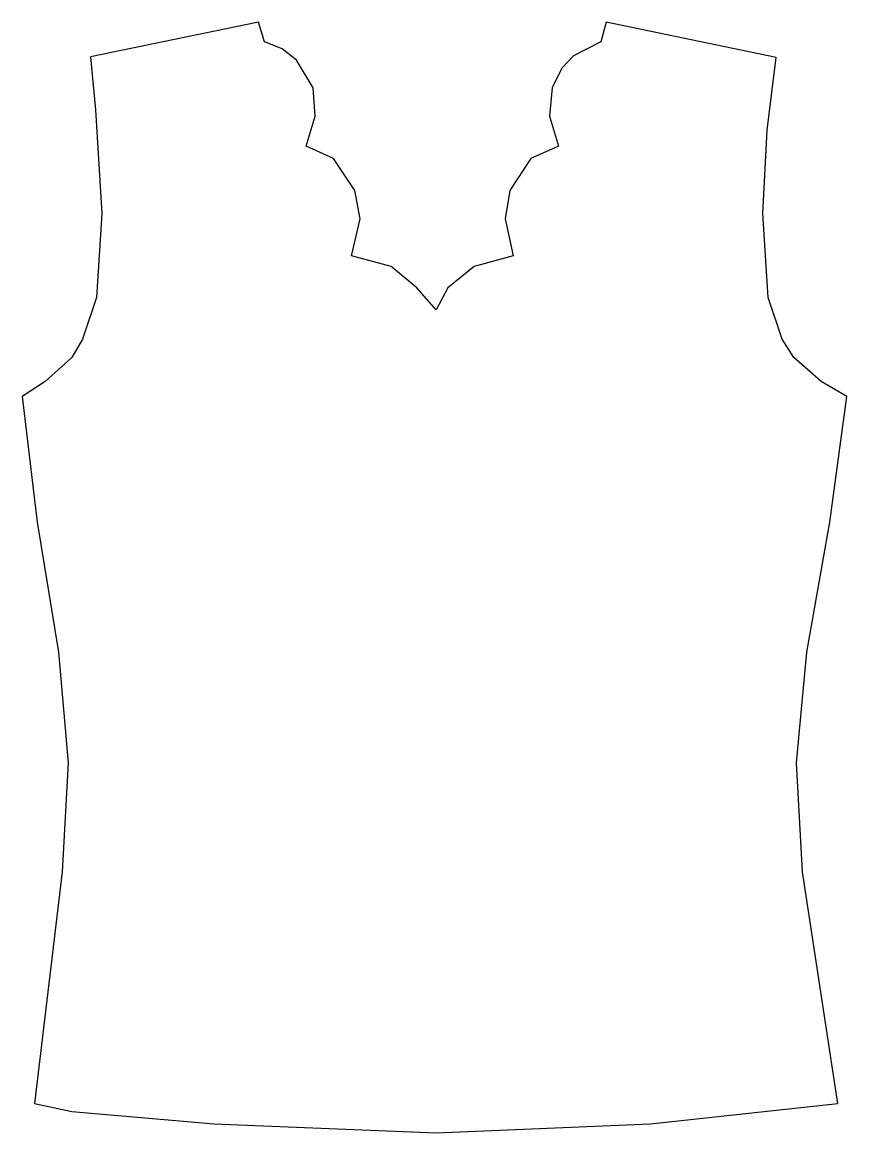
# Model space of a CAD drawing. Header units: metres. Extents: x 9.1 to 50.1, y -67.8 to -12.6.
import ezdxf

# ---------------------------------------------------------------- set-up
doc = ezdxf.new("R2010")
doc.units = ezdxf.units.M

msp = doc.modelspace()

# ---------------------------------------------------------------- linework, layer by layer
msp.add_lwpolyline([(12.467, -14.273), (12.731, -16.916), (13.04, -22.07), (12.775, -26.256), (12.07, -28.326), (11.542, -29.251), (10.22, -30.441), (9.075, -31.189), (9.824, -37.445), (10.881, -43.921), (11.366, -49.427), (11.057, -54.846), (9.688, -66.384), (11.542, -66.784), (18.634, -67.401), (29.692, -67.841), (40.352, -67.401), (49.688, -66.384), (47.93, -54.846), (47.621, -49.427), (48.15, -43.921), (49.295, -37.445), (50.132, -31.189), (48.855, -30.441), (47.489, -29.251), (46.916, -28.326), (46.211, -26.256), (45.947, -22.07), (46.167, -17.93), (46.608, -14.317), (38.15, -12.555), (37.885, -13.524), (36.52, -14.229), (35.947, -14.846), (35.463, -15.815), (35.33, -17.225), (35.771, -18.722), (34.405, -19.339), (33.348, -20.925), (33.128, -22.335), (33.524, -24.185), (31.586, -24.714), (30.264, -25.771), (29.692, -26.872), (28.722, -25.771), (27.445, -24.714), (25.463, -24.185), (25.903, -22.335), (25.639, -20.925), (24.581, -19.339), (23.216, -18.722), (23.656, -17.225), (23.568, -15.815), (22.731, -14.449), (22.026, -13.877), (21.145, -13.524), (20.837, -12.555)], close=True)

doc.saveas('drawing.dxf')
